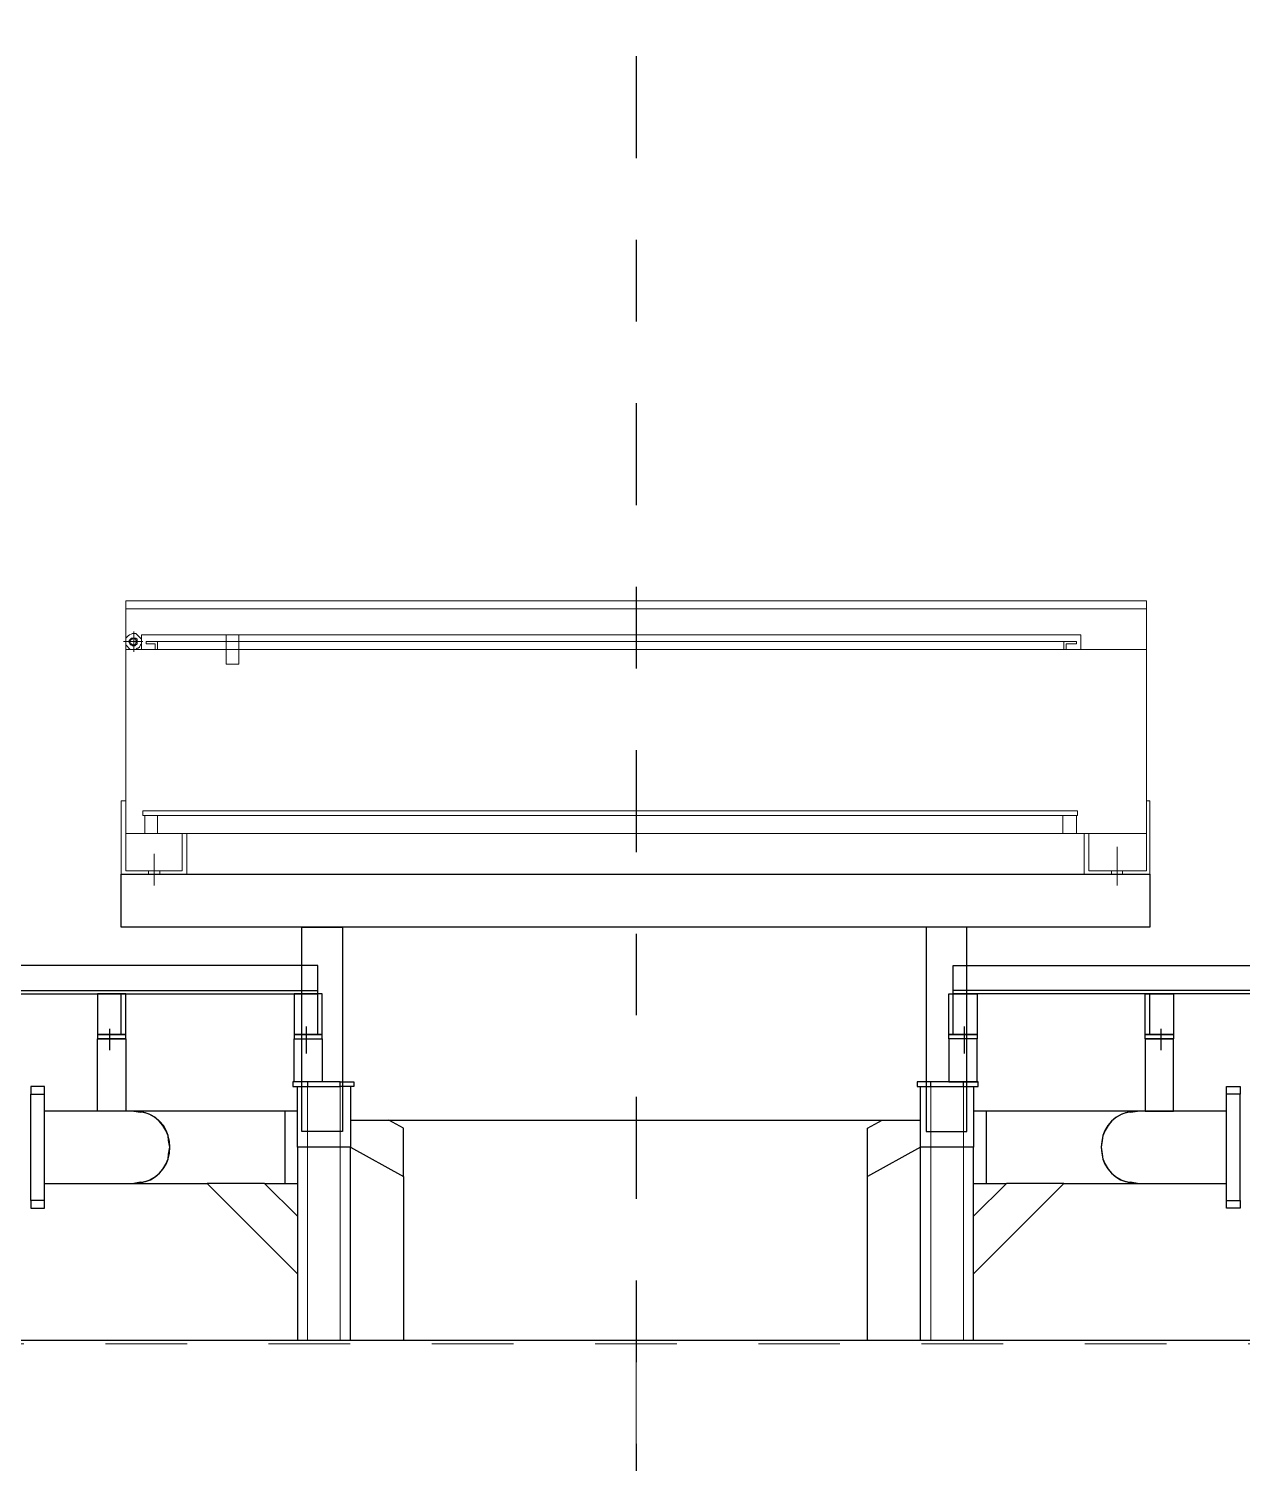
# Model space of a CAD drawing. Header units: metres. Extents: x 530339 to 530792, y 2675149 to 2675327.
# Drawn here: x 530571.62 to 530573.107, y 2675245.016 to 2675246.774 of the extents above; entities that cross this region are included whole.
import ezdxf

# ---------------------------------------------------------------- set-up
doc = ezdxf.new("R2010")
doc.units = ezdxf.units.M
doc.linetypes.add('CENTER', pattern=[2, 1.25, -0.25, 0.25, -0.25])
doc.linetypes.add('PDF_IMPORT', pattern=[1, 0.8, -0.2])
doc.layers.add('300mm Hume Pipe', color=74, linetype='Continuous')
doc.layers.add('IDT', color=7, linetype='Continuous')

# ---------------------------------------------------------------- blocks, each defined once
blk = doc.blocks.new('IDT')
at = {"layer": 'IDT', "color": 8, "linetype": 'CENTER', "ltscale": 0.1}
blk.add_line((15.8275, 7.4232), (15.8275, 16.5476), dxfattribs=at)
at = {"layer": 'IDT', "color": 0, "lineweight": 13}
for p, q in [((15.8275, 8.948), (15.8275, 9.8014)), ((15.4264, 8.9964), (15.4264, 8.7599)), ((15.4665, 8.9964), (15.4665, 8.7599)), ((16.1899, 8.9964), (16.1899, 8.7599)), ((16.23, 8.9964), (16.23, 8.7599)), ((15.4264, 8.7599), (15.4264, 8.6852)), ((15.4665, 8.7599), (15.4665, 8.6852)), ((16.1899, 8.7599), (16.1899, 8.6852)), ((16.23, 8.7599), (16.23, 8.6852))]:
    blk.add_line(p, q, dxfattribs=at)
at = {"layer": 'IDT', "color": 0, "linetype": 'PDF_IMPORT', "lineweight": 13, "ltscale": 0.014167}
blk.add_line((14.7777, 9.0005), (16.8441, 9.0005), dxfattribs=at)
at = {"layer": 'IDT', "color": 0, "lineweight": 25}
for p, q in [((14.7777, 8.9964), (16.8787, 8.9964)), ((15.414, 8.9964), (15.414, 8.7599)), ((15.479, 8.9964), (15.479, 8.7599)), ((15.544, 8.9964), (15.544, 8.7958)), ((16.1125, 8.7958), (16.1125, 8.9964)), ((16.1775, 8.9964), (16.1775, 8.7599)), ((16.2425, 8.7599), (16.2425, 8.9964)), ((15.414, 8.9148), (15.3033, 8.8041)), ((16.3531, 8.8041), (16.2425, 8.9148)), ((15.3739, 8.8041), (15.414, 8.8442)), ((16.2425, 8.8442), (16.2826, 8.8041)), ((15.0875, 8.8249), (15.0875, 8.8345)), ((15.0875, 8.8345), (15.1041, 8.8345)), ((15.1041, 8.8249), (15.0875, 8.8249)), ((15.0875, 8.8249), (15.0875, 8.6948)), ((15.1041, 8.8345), (15.1041, 8.8249)), ((15.1041, 8.8249), (15.1041, 8.6948)), ((16.5689, 8.8345), (16.5523, 8.8345)), ((16.5523, 8.8345), (16.5523, 8.8249)), ((16.5523, 8.8249), (16.5689, 8.8249)), ((16.5523, 8.8249), (16.5523, 8.6948)), ((16.5689, 8.8249), (16.5689, 8.8345)), ((16.5689, 8.8249), (16.5689, 8.6948)), ((15.2134, 8.8041), (15.1041, 8.8041)), ((15.3033, 8.8041), (15.2134, 8.8041)), ((15.2245, 8.8027), (15.2134, 8.8041)), ((15.2134, 8.8041), (15.2217, 8.8027)), ((15.3033, 8.8041), (15.3739, 8.8041)), ((15.3988, 8.8041), (15.3739, 8.8041)), ((15.414, 8.8041), (15.3988, 8.8041)), ((15.3988, 8.7156), (15.3988, 8.8041)), ((15.479, 8.7599), (15.544, 8.7958)), ((15.544, 8.7958), (15.544, 8.7363)), ((16.1775, 8.7599), (16.1125, 8.7958)), ((16.1125, 8.7958), (16.1125, 8.7363)), ((16.2826, 8.8041), (16.2425, 8.8041)), ((16.2577, 8.7156), (16.2577, 8.8041)), ((16.2826, 8.8041), (16.3531, 8.8041)), ((16.443, 8.8041), (16.3531, 8.8041)), ((16.443, 8.8041), (16.432, 8.8027)), ((16.4347, 8.8027), (16.443, 8.8041)), ((16.5523, 8.8041), (16.443, 8.8041)), ((15.2577, 8.7599), (15.2563, 8.7682)), ((15.2563, 8.7516), (15.2577, 8.7599)), ((15.414, 8.6852), (15.414, 8.7599)), ((15.414, 8.7599), (15.4264, 8.7599)), ((15.4264, 8.7599), (15.4665, 8.7599)), ((15.4665, 8.7599), (15.479, 8.7599)), ((15.479, 8.7599), (15.479, 8.6852)), ((16.1775, 8.6852), (16.1775, 8.7599)), ((16.1775, 8.7599), (16.1899, 8.7599)), ((16.1899, 8.7599), (16.23, 8.7599)), ((16.23, 8.7599), (16.2425, 8.7599)), ((16.2425, 8.7599), (16.2425, 8.6852)), ((16.4002, 8.7682), (16.3988, 8.7599)), ((16.3988, 8.7599), (16.4002, 8.7516)), ((15.4721, 8.7405), (15.4223, 8.7405)), ((15.4223, 8.7405), (15.4223, 8.4901)), ((15.4721, 8.4901), (15.4721, 8.7405)), ((15.544, 8.7363), (15.526, 8.7267)), ((16.1125, 8.7363), (16.1304, 8.7267)), ((16.1872, 8.7405), (16.2369, 8.7405)), ((16.1872, 8.4901), (16.1872, 8.7405)), ((16.2369, 8.7405), (16.2369, 8.4901)), ((16.1775, 8.7267), (15.479, 8.7267)), ((15.1041, 8.7156), (15.2134, 8.7156)), ((15.2037, 8.7156), (15.1692, 8.7156)), ((15.1692, 8.7156), (15.1692, 8.6271)), ((15.2037, 8.6271), (15.2037, 8.7156)), ((15.2217, 8.717), (15.2134, 8.7156)), ((15.2134, 8.7156), (15.2245, 8.717)), ((15.2134, 8.7156), (15.3988, 8.7156)), ((15.3988, 8.7156), (15.414, 8.7156)), ((16.2425, 8.7156), (16.2577, 8.7156)), ((16.2577, 8.7156), (16.443, 8.7156)), ((16.432, 8.717), (16.443, 8.7156)), ((16.443, 8.7156), (16.4347, 8.717)), ((16.443, 8.7156), (16.5523, 8.7156)), ((16.4527, 8.6271), (16.4527, 8.7156)), ((16.4527, 8.7156), (16.4873, 8.7156)), ((16.4873, 8.7156), (16.4873, 8.6271)), ((15.0875, 8.6852), (15.0875, 8.6948)), ((15.0875, 8.6948), (15.1041, 8.6948)), ((15.1041, 8.6852), (15.0875, 8.6852)), ((15.1041, 8.6948), (15.1041, 8.6852)), ((15.4264, 8.6852), (15.4084, 8.6852)), ((15.4084, 8.6852), (15.4084, 8.6796)), ((15.4665, 8.6852), (15.4264, 8.6852)), ((15.4264, 8.6852), (15.4264, 8.6796)), ((15.4665, 8.6852), (15.4665, 8.6796)), ((15.4831, 8.6852), (15.4665, 8.6852)), ((15.4831, 8.6796), (15.4831, 8.6852)), ((16.1733, 8.6796), (16.1733, 8.6852)), ((16.1733, 8.6852), (16.1899, 8.6852)), ((16.23, 8.6852), (16.1899, 8.6852)), ((16.1899, 8.6852), (16.1899, 8.6796)), ((16.23, 8.6796), (16.23, 8.6852)), ((16.248, 8.6852), (16.23, 8.6852)), ((16.248, 8.6796), (16.248, 8.6852)), ((16.5689, 8.6948), (16.5523, 8.6948)), ((16.5523, 8.6948), (16.5523, 8.6852)), ((16.5523, 8.6852), (16.5689, 8.6852)), ((16.5689, 8.6852), (16.5689, 8.6948)), ((15.4084, 8.6796), (15.4264, 8.6796)), ((15.4444, 8.6796), (15.4098, 8.6796)), ((15.4098, 8.6796), (15.4098, 8.6271)), ((15.4264, 8.6796), (15.4665, 8.6796)), ((15.4444, 8.6271), (15.4444, 8.6796)), ((15.4665, 8.6796), (15.4831, 8.6796)), ((16.1899, 8.6796), (16.1733, 8.6796)), ((16.1899, 8.6796), (16.23, 8.6796)), ((16.212, 8.6271), (16.212, 8.6796)), ((16.212, 8.6796), (16.2466, 8.6796)), ((16.23, 8.6796), (16.248, 8.6796)), ((16.2466, 8.6796), (16.2466, 8.6271)), ((15.1844, 8.6409), (15.1844, 8.6146)), ((15.425, 8.6451), (15.425, 8.6119)), ((16.2314, 8.6451), (16.2314, 8.6119)), ((16.4721, 8.6409), (16.4721, 8.6146)), ((15.1692, 8.6271), (15.2037, 8.6271)), ((15.1692, 8.6215), (15.1692, 8.6271)), ((15.2037, 8.6271), (15.1692, 8.6271)), ((15.1692, 8.6271), (15.2037, 8.6271)), ((15.1692, 8.6215), (15.2037, 8.6215)), ((15.1692, 8.5717), (15.1692, 8.6215)), ((15.2037, 8.6215), (15.1692, 8.6215)), ((15.1982, 8.6215), (15.1982, 8.5717)), ((15.2037, 8.6271), (15.2037, 8.6215)), ((15.2037, 8.6215), (15.2037, 8.5717)), ((15.4098, 8.6271), (15.4444, 8.6271)), ((15.4098, 8.6215), (15.4098, 8.6271)), ((15.4098, 8.6271), (15.4444, 8.6271)), ((15.4098, 8.6215), (15.4444, 8.6215)), ((15.4098, 8.5717), (15.4098, 8.6215)), ((15.4444, 8.6215), (15.4098, 8.6215)), ((15.4389, 8.6215), (15.4389, 8.5717)), ((15.4444, 8.6271), (15.4444, 8.6215)), ((15.4444, 8.6215), (15.4444, 8.5717)), ((16.2466, 8.6271), (16.212, 8.6271)), ((16.212, 8.6271), (16.212, 8.6215)), ((16.2466, 8.6271), (16.212, 8.6271)), ((16.2466, 8.6215), (16.212, 8.6215)), ((16.212, 8.6215), (16.212, 8.5717)), ((16.212, 8.6215), (16.2466, 8.6215)), ((16.2176, 8.6215), (16.2176, 8.5717)), ((16.2466, 8.6215), (16.2466, 8.6271)), ((16.2466, 8.5717), (16.2466, 8.6215)), ((16.4873, 8.6271), (16.4527, 8.6271)), ((16.4527, 8.6271), (16.4527, 8.6215)), ((16.4527, 8.6271), (16.4873, 8.6271)), ((16.4873, 8.6271), (16.4527, 8.6271)), ((16.4873, 8.6215), (16.4527, 8.6215)), ((16.4527, 8.6215), (16.4527, 8.5717)), ((16.4527, 8.6215), (16.4873, 8.6215)), ((16.4582, 8.6215), (16.4582, 8.5717)), ((16.4873, 8.6215), (16.4873, 8.6271)), ((16.4873, 8.5717), (16.4873, 8.6215)), ((15.0198, 8.5676), (15.4389, 8.5676)), ((15.0239, 8.5717), (15.4389, 8.5717)), ((15.2037, 8.5717), (15.1692, 8.5717)), ((15.4444, 8.5717), (15.4098, 8.5717)), ((15.4389, 8.5717), (15.4389, 8.5372)), ((16.212, 8.5717), (16.2466, 8.5717)), ((16.6367, 8.5676), (16.2176, 8.5676)), ((16.4527, 8.5717), (16.4873, 8.5717)), ((15.4389, 8.5372), (15.0502, 8.5372)), ((15.1982, 8.4901), (16.4582, 8.4901)), ((15.1982, 8.4251), (15.1982, 8.4901)), ((15.4223, 8.4901), (15.4721, 8.4901)), ((16.2369, 8.4901), (16.1872, 8.4901)), ((16.4582, 8.4901), (16.4582, 8.4251)), ((16.4582, 8.4251), (15.1982, 8.4251))]:
    blk.add_line(p, q, dxfattribs=at)
at = {"layer": 'IDT', "color": 8, "lineweight": 25}
for p, q in [((16.6325, 8.5717), (16.2176, 8.5717)), ((16.2176, 8.5717), (16.2176, 8.5372)), ((16.2176, 8.5372), (16.6062, 8.5372))]:
    blk.add_line(p, q, dxfattribs=at)
at = {"layer": 'IDT', "color": 0, "lineweight": 9}
for p, q in [((15.2383, 8.3919), (15.2383, 8.439)), ((16.4181, 8.4002), (16.4181, 8.439)), ((15.2314, 8.421), (15.2314, 8.4251)), ((15.2452, 8.421), (15.2452, 8.4251)), ((16.4112, 8.421), (16.4112, 8.4251)), ((16.4251, 8.421), (16.4251, 8.4251)), ((15.2881, 8.3532), (15.2881, 8.3753)), ((15.3047, 8.3532), (15.3047, 8.3753)), ((16.414, 8.3532), (16.414, 8.3753)), ((16.4292, 8.3532), (16.4292, 8.3753)), ((15.2867, 8.3477), (15.2867, 8.3532)), ((15.2867, 8.3532), (16.432, 8.3532)), ((16.432, 8.3532), (16.432, 8.3477)), ((16.432, 8.3477), (15.2867, 8.3477)), ((16.3144, 8.1319), (16.3144, 8.1679)), ((16.3144, 8.1679), (16.3296, 8.1679)), ((16.3296, 8.1679), (16.3296, 8.1319)), ((16.4527, 8.1499), (15.2023, 8.1499)), ((15.2826, 8.1499), (15.2826, 8.1319)), ((15.2826, 8.1319), (15.2826, 8.1471)), ((15.3006, 8.143), (15.2881, 8.143)), ((15.2881, 8.143), (15.2881, 8.1402)), ((15.2881, 8.1402), (16.4278, 8.1402)), ((15.3006, 8.1499), (15.3006, 8.143)), ((15.3033, 8.1402), (15.3033, 8.1499)), ((16.414, 8.1402), (16.414, 8.1499)), ((16.4168, 8.143), (16.4168, 8.1499)), ((16.4278, 8.143), (16.4168, 8.143)), ((16.4278, 8.1402), (16.4278, 8.143)), ((16.432, 8.1402), (16.4555, 8.1402)), ((16.4334, 8.1499), (16.4527, 8.1499)), ((16.4334, 8.1319), (16.4334, 8.1499)), ((16.4334, 8.1499), (16.4334, 8.1319)), ((16.4347, 8.1444), (16.4334, 8.143)), ((16.4334, 8.143), (16.4334, 8.1374)), ((16.4361, 8.1471), (16.4347, 8.1444)), ((16.4375, 8.1485), (16.4361, 8.1471)), ((16.4389, 8.1485), (16.4375, 8.1485)), ((16.4403, 8.1499), (16.4389, 8.1485)), ((16.4417, 8.1457), (16.4389, 8.143)), ((16.4389, 8.143), (16.4389, 8.1374)), ((16.4403, 8.1416), (16.4389, 8.1416)), ((16.4389, 8.1416), (16.4389, 8.1388)), ((16.4389, 8.1388), (16.4403, 8.1388)), ((16.4472, 8.1499), (16.4403, 8.1499)), ((16.4417, 8.1444), (16.4403, 8.143)), ((16.4403, 8.143), (16.4403, 8.1416)), ((16.4403, 8.1388), (16.4403, 8.1374)), ((16.4444, 8.1457), (16.4417, 8.1457)), ((16.4444, 8.1444), (16.4417, 8.1444)), ((16.443, 8.1278), (16.443, 8.1527)), ((16.4458, 8.1444), (16.4444, 8.1457)), ((16.4458, 8.143), (16.4444, 8.1444)), ((16.4472, 8.1444), (16.4458, 8.1444)), ((16.4472, 8.143), (16.4458, 8.143)), ((16.4458, 8.1374), (16.4472, 8.1388)), ((16.4458, 8.1361), (16.4486, 8.1388)), ((16.4527, 8.1444), (16.4472, 8.1499)), ((16.4472, 8.143), (16.4472, 8.1444)), ((16.4472, 8.1402), (16.4472, 8.143)), ((16.4486, 8.1416), (16.4472, 8.143)), ((16.4472, 8.1388), (16.4472, 8.1402)), ((16.4486, 8.1402), (16.4486, 8.1416)), ((16.4486, 8.1388), (16.4486, 8.1402)), ((16.4527, 8.1402), (16.4527, 8.1444)), ((16.4527, 8.1361), (16.4527, 8.1402)), ((16.4334, 8.1319), (15.2826, 8.1319)), ((16.4389, 8.1374), (16.4403, 8.1361)), ((16.4403, 8.1374), (16.4417, 8.1374)), ((16.4403, 8.1361), (16.4458, 8.1361)), ((16.4403, 8.1305), (16.4444, 8.1305)), ((16.4417, 8.1374), (16.4417, 8.1361)), ((16.4417, 8.1361), (16.4444, 8.1361)), ((16.4444, 8.1361), (16.4444, 8.1374)), ((16.4444, 8.1374), (16.4458, 8.1374)), ((16.4513, 8.1347), (16.4527, 8.1361))]:
    blk.add_line(p, q, dxfattribs=at)
at = {"layer": 'IDT', "color": 0, "lineweight": 15}
for p, q in [((15.2784, 8.4251), (15.1982, 8.4251)), ((15.1982, 8.4251), (15.1982, 8.3352)), ((15.2023, 8.3352), (15.2023, 8.421)), ((15.2023, 8.421), (15.2729, 8.421)), ((15.2729, 8.421), (15.2729, 8.3753)), ((15.2784, 8.3753), (15.2784, 8.4251)), ((16.378, 8.3753), (16.378, 8.4251)), ((16.378, 8.4251), (16.4582, 8.4251)), ((16.4527, 8.421), (16.3836, 8.421)), ((16.3836, 8.421), (16.3836, 8.3753)), ((16.4527, 8.3352), (16.4527, 8.421)), ((16.4582, 8.4251), (16.4582, 8.3352)), ((16.4527, 8.3753), (15.2023, 8.3753)), ((15.2023, 8.3753), (15.2023, 8.0904)), ((16.4527, 8.0904), (16.4527, 8.3753)), ((15.1982, 8.3352), (15.2023, 8.3352)), ((16.4582, 8.3352), (16.4527, 8.3352)), ((16.4527, 8.1001), (15.2023, 8.1001)), ((15.2023, 8.0904), (16.4527, 8.0904))]:
    blk.add_line(p, q, dxfattribs=at)
at = {"layer": 'IDT', "color": 0, "lineweight": 25}
for points in [[(15.2563, 8.7682), (15.2563, 8.7847), (15.2382, 8.8027), (15.2217, 8.8027)], [(15.2245, 8.717), (15.2686, 8.7266), (15.2686, 8.7931), (15.2245, 8.8027)], [(16.432, 8.8027), (16.3878, 8.7931), (16.3878, 8.7267), (16.432, 8.717)], [(16.4347, 8.8027), (16.4182, 8.8028), (16.4002, 8.7847), (16.4002, 8.7682)], [(15.2217, 8.717), (15.2382, 8.717), (15.2563, 8.735), (15.2563, 8.7516)], [(16.4002, 8.7516), (16.4001, 8.735), (16.4182, 8.717), (16.4347, 8.717)]]:
    blk.add_open_spline(points, degree=3, dxfattribs=at)
at = {"layer": 'IDT', "color": 0, "lineweight": 9}
for points in [[(16.4334, 8.1374), (16.4357, 8.1351), (16.438, 8.1328), (16.4403, 8.1305)], [(16.4444, 8.1305), (16.447, 8.1309), (16.4494, 8.1325), (16.4513, 8.1347)]]:
    blk.add_open_spline(points, degree=3, dxfattribs=at)

msp = doc.modelspace()

# ---------------------------------------------------------------- hatches: boundary and pattern name
at = {"layer": '300mm Hume Pipe'}
h = msp.add_hatch(dxfattribs=at)
h.set_pattern_fill('ANSI37', color=74, scale=0.1)
h.set_pattern_definition([(45, (-0.2313, -0.1963), (-0.224506403027, 0.224506403027), []), (135, (-0.2313, -0.1963), (-0.224506403027, -0.224506403027), [])])
edge = h.paths.add_edge_path()
edge.add_line((530598.2919, 2675252.8462), (530557.4886, 2675252.8462))
edge.add_arc((530557.4886, 2675251.9462), 0.9, 90, 180)
edge.add_line((530556.5886, 2675251.9462), (530556.591, 2675245.6708))
edge.add_line((530556.591, 2675245.6708), (530556.291, 2675245.6708))
edge.add_line((530556.291, 2675245.6708), (530556.2886, 2675252.2462))
edge.add_arc((530557.1886, 2675252.2462), 0.9, 90, 180, ccw=False)
edge.add_line((530557.1886, 2675253.1462), (530598.2919, 2675253.1462))
edge.add_line((530598.2919, 2675253.1462), (530598.2919, 2675252.8462))
h = msp.add_hatch(dxfattribs=at)
h.set_pattern_fill('ANSI37', color=74, scale=0.1)
h.set_pattern_definition([(45, (0.1918, -0.1963), (-0.224506403027, 0.224506403027), []), (135, (0.1918, -0.1963), (-0.224506403027, -0.224506403027), [])])
edge = h.paths.add_edge_path()
edge.add_line((530598.2919, 2675252.4754), (530557.9117, 2675252.4754))
edge.add_arc((530557.9117, 2675251.5754), 0.9, 90, 180)
edge.add_line((530557.0117, 2675251.5754), (530557.0141, 2675245.6708))
edge.add_line((530557.0141, 2675245.6708), (530556.7141, 2675245.6708))
edge.add_line((530556.7141, 2675245.6708), (530556.7117, 2675251.8754))
edge.add_arc((530557.6117, 2675251.8754), 0.9, 90, 180, ccw=False)
edge.add_line((530557.6117, 2675252.7754), (530598.2919, 2675252.7754))
edge.add_line((530598.2919, 2675252.7754), (530598.2919, 2675252.4754))

# ---------------------------------------------------------------- block references
at = {"layer": 'IDT', "color": 8, "rotation": 180}
msp.add_blockref('IDT', (530588.1913, 2675254.163), dxfattribs=at)

doc.saveas('drawing.dxf')
